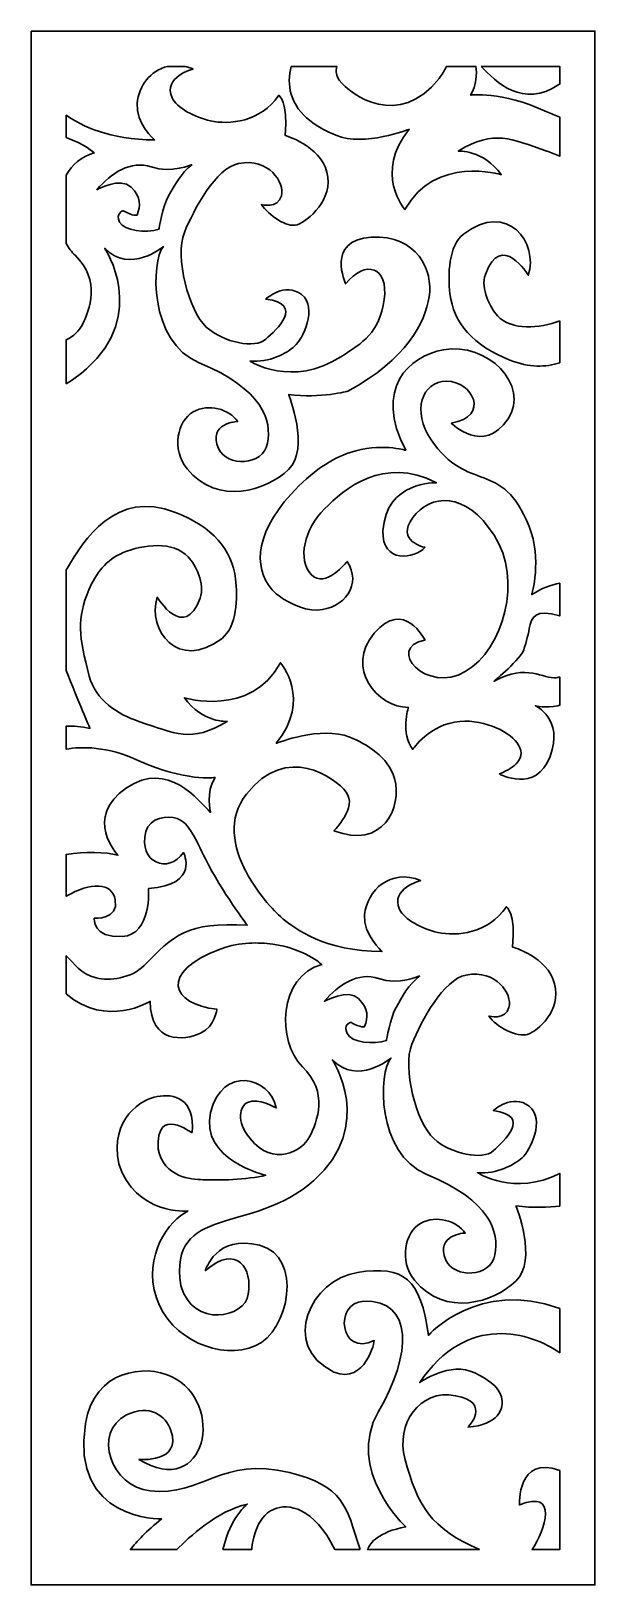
# Model space of a CAD drawing. Header units: centimetres. Extents: x -13.7 to -7.8, y -8.1 to 8.2.
import ezdxf

# ---------------------------------------------------------------- set-up
doc = ezdxf.new("R2010")
doc.units = ezdxf.units.CM
doc.header["$MEASUREMENT"] = 0
doc.layers.add('layer 1', color=7, linetype='Continuous')

msp = doc.modelspace()

# ---------------------------------------------------------------- linework, layer by layer
at = {"layer": 'layer 1', "color": 250, "lineweight": 30}
for points, knots in [([(-13.70781, 8.24957), (-13.70781, 8.24957), (-7.78223, 8.24957), (-7.78223, 8.24957), (-7.78223, 8.24957), (-7.78223, 8.24957), (-7.78223, -8.09067), (-7.78223, -8.09067), (-7.78223, -8.09067), (-7.78223, -8.09067), (-13.70781, -8.09067), (-13.70781, -8.09067), (-13.70781, -8.09067), (-13.70781, -8.09067), (-13.70781, 8.24957), (-13.70781, 8.24957)], [0, 0, 0, 0, 0.2, 0.2, 0.2, 0.2, 0.4, 0.4, 0.4, 0.4, 0.6, 0.6, 0.6, 0.6, 1, 1, 1, 1]), ([(-13.33832, 4.54168), (-13.33832, 4.54168), (-13.33832, 5.00343), (-13.33832, 5.00343), (-13.33832, 5.00343), (-13.26126, 5.03955), (-13.20119, 5.09905), (-13.17278, 5.15588), (-13.17278, 5.15588), (-13.09001, 5.32142), (-12.97046, 5.62488), (-13.24636, 5.89159), (-13.24636, 5.89159), (-13.28225, 5.92628), (-13.31294, 5.96817), (-13.33832, 6.015), (-13.33832, 6.015), (-13.33832, 6.015), (-13.33832, 6.7332), (-13.33832, 6.7332), (-13.33832, 6.7332), (-13.27606, 6.84467), (-13.17904, 6.93176), (-13.04404, 6.96758), (-13.04404, 6.96758), (-13.04404, 6.96758), (-13.14784, 7.06351), (-13.33832, 7.12964), (-13.33832, 7.12964), (-13.33832, 7.12964), (-13.33832, 7.36387), (-13.33832, 7.36387), (-13.33832, 7.36387), (-13.1733, 7.25175), (-12.88422, 7.10553), (-12.40951, 7.10553), (-12.40951, 7.10553), (-12.40951, 7.10553), (-12.61223, 7.27993), (-12.59336, 7.49093), (-12.59336, 7.49093), (-12.57743, 7.66901), (-12.45317, 7.83585), (-12.27323, 7.87803), (-12.27323, 7.87803), (-12.27323, 7.87803), (-12.09173, 7.87803), (-12.09173, 7.87803), (-12.09173, 7.87803), (-12.06347, 7.87184), (-12.03444, 7.86276), (-12.00488, 7.85045), (-12.00488, 7.85045), (-12.00488, 7.85045), (-12.32674, 7.76767), (-12.22559, 7.54696), (-12.22559, 7.54696), (-12.17884, 7.44494), (-11.99006, 7.34086), (-11.82368, 7.30559), (-11.82368, 7.30559), (-11.62371, 7.26322), (-11.29891, 7.29003), (-11.10366, 7.57455), (-11.10366, 7.57455), (-11.10366, 7.57455), (-11.00251, 7.51016), (-11.03929, 7.1515), (-11.03929, 7.1515), (-11.03929, 7.1515), (-10.67148, 7.05035), (-10.5979, 6.76526), (-10.5979, 6.76526), (-10.52432, 6.48016), (-10.80019, 6.25025), (-10.91053, 6.21348), (-10.91053, 6.21348), (-11.02089, 6.17668), (-11.21401, 6.31462), (-11.28757, 6.42498), (-11.28757, 6.42498), (-11.28757, 6.42498), (-11.11284, 6.37901), (-11.07607, 6.51696), (-11.07607, 6.51696), (-11.03929, 6.65491), (-11.20739, 6.91862), (-11.52669, 6.85722), (-11.52669, 6.85722), (-11.76578, 6.81123), (-11.99569, 6.37901), (-12.09683, 6.13071), (-12.09683, 6.13071), (-12.198, 5.8824), (-12.05086, 5.30302), (-11.86693, 5.13748), (-11.86693, 5.13748), (-11.68301, 4.97195), (-11.35196, 4.90758), (-11.2416, 5.00873), (-11.2416, 5.00873), (-11.13124, 5.1099), (-10.82778, 5.37658), (-11.2416, 5.43176), (-11.2416, 5.43176), (-11.2416, 5.43176), (-11.03929, 5.61569), (-10.86456, 5.47775), (-10.86456, 5.47775), (-10.68986, 5.3398), (-10.85535, 5.00873), (-10.93812, 4.93517), (-10.93812, 4.93517), (-11.02089, 4.86159), (-11.2048, 4.76042), (-11.40712, 4.77882), (-11.40712, 4.77882), (-11.40712, 4.77882), (-10.96571, 4.49374), (-10.45076, 4.82481), (-10.45076, 4.82481), (-10.22262, 4.97147), (-10.04613, 5.07618), (-9.99708, 5.42563), (-9.99708, 5.42563), (-9.94805, 5.77511), (-10.19327, 5.84866), (-10.40171, 5.59117), (-10.40171, 5.59117), (-10.40171, 5.59117), (-10.6163, 6.051), (-10.13196, 6.08165), (-10.13196, 6.08165), (-9.64763, 6.11231), (-9.48096, 5.72605), (-9.52387, 5.45628), (-9.52387, 5.45628), (-9.56679, 5.18654), (-9.75799, 4.80028), (-10.37718, 4.46306), (-10.37718, 4.46306), (-10.37718, 4.46306), (-10.66227, 4.38338), (-11.00251, 4.42935), (-11.00251, 4.42935), (-11.00251, 4.42935), (-10.7726, 3.85918), (-11.00251, 3.63846), (-11.00251, 3.63846), (-11.23239, 3.41775), (-11.74456, 3.25078), (-12.06924, 3.64765), (-12.06924, 3.64765), (-12.23478, 3.84999), (-12.17041, 4.15345), (-12.00488, 4.24543), (-12.00488, 4.24543), (-11.83934, 4.33739), (-11.62783, 4.27302), (-11.53588, 4.14426), (-11.53588, 4.14426), (-11.53588, 4.14426), (-11.85843, 4.12793), (-11.73819, 3.85918), (-11.73819, 3.85918), (-11.6513, 3.66499), (-11.26919, 3.67524), (-11.2232, 3.91436), (-11.2232, 3.91436), (-11.17723, 4.15345), (-11.26819, 4.48222), (-11.94051, 4.76042), (-11.94051, 4.76042), (-12.47387, 4.98114), (-12.44629, 5.83641), (-12.31755, 5.98355), (-12.31755, 5.98355), (-12.31755, 5.98355), (-12.667, 5.68928), (-12.93368, 5.96517), (-12.93368, 5.96517), (-12.93368, 5.96517), (-12.47387, 5.27543), (-13.12679, 4.69605), (-13.12679, 4.69605), (-13.19533, 4.63525), (-13.2663, 4.58463), (-13.33832, 4.54168)], [0, 0, 0, 0, 0.02083333, 0.02083333, 0.02083333, 0.02083333, 0.04166667, 0.04166667, 0.04166667, 0.04166667, 0.0625, 0.0625, 0.0625, 0.0625, 0.08333333, 0.08333333, 0.08333333, 0.08333333, 0.10416667, 0.10416667, 0.10416667, 0.10416667, 0.125, 0.125, 0.125, 0.125, 0.14583333, 0.14583333, 0.14583333, 0.14583333, 0.16666667, 0.16666667, 0.16666667, 0.16666667, 0.1875, 0.1875, 0.1875, 0.1875, 0.20833333, 0.20833333, 0.20833333, 0.20833333, 0.22916667, 0.22916667, 0.22916667, 0.22916667, 0.25, 0.25, 0.25, 0.25, 0.27083333, 0.27083333, 0.27083333, 0.27083333, 0.29166667, 0.29166667, 0.29166667, 0.29166667, 0.3125, 0.3125, 0.3125, 0.3125, 0.33333333, 0.33333333, 0.33333333, 0.33333333, 0.35416667, 0.35416667, 0.35416667, 0.35416667, 0.375, 0.375, 0.375, 0.375, 0.39583333, 0.39583333, 0.39583333, 0.39583333, 0.41666667, 0.41666667, 0.41666667, 0.41666667, 0.4375, 0.4375, 0.4375, 0.4375, 0.45833333, 0.45833333, 0.45833333, 0.45833333, 0.47916667, 0.47916667, 0.47916667, 0.47916667, 0.5, 0.5, 0.5, 0.5, 0.52083333, 0.52083333, 0.52083333, 0.52083333, 0.54166667, 0.54166667, 0.54166667, 0.54166667, 0.5625, 0.5625, 0.5625, 0.5625, 0.58333333, 0.58333333, 0.58333333, 0.58333333, 0.60416667, 0.60416667, 0.60416667, 0.60416667, 0.625, 0.625, 0.625, 0.625, 0.64583333, 0.64583333, 0.64583333, 0.64583333, 0.66666667, 0.66666667, 0.66666667, 0.66666667, 0.6875, 0.6875, 0.6875, 0.6875, 0.70833333, 0.70833333, 0.70833333, 0.70833333, 0.72916667, 0.72916667, 0.72916667, 0.72916667, 0.75, 0.75, 0.75, 0.75, 0.77083333, 0.77083333, 0.77083333, 0.77083333, 0.79166667, 0.79166667, 0.79166667, 0.79166667, 0.8125, 0.8125, 0.8125, 0.8125, 0.83333333, 0.83333333, 0.83333333, 0.83333333, 0.85416667, 0.85416667, 0.85416667, 0.85416667, 0.875, 0.875, 0.875, 0.875, 0.89583333, 0.89583333, 0.89583333, 0.89583333, 0.91666667, 0.91666667, 0.91666667, 0.91666667, 0.9375, 0.9375, 0.9375, 0.9375, 0.95833333, 0.95833333, 0.95833333, 0.95833333, 1, 1, 1, 1]), ([(-10.97281, 7.87803), (-10.97281, 7.87803), (-10.49612, 7.87803), (-10.49612, 7.87803), (-10.49612, 7.87803), (-10.50672, 7.82742), (-10.50199, 7.77658), (-10.46858, 7.7329), (-10.46858, 7.7329), (-10.34903, 7.57655), (-9.84299, 7.21319), (-9.42022, 7.75127), (-9.42022, 7.75127), (-9.38783, 7.79251), (-9.36241, 7.83485), (-9.34286, 7.87803), (-9.34286, 7.87803), (-9.34286, 7.87803), (-9.03201, 7.87803), (-9.03201, 7.87803), (-9.03201, 7.87803), (-9.02376, 7.80304), (-9.02341, 7.67817), (-9.08917, 7.57655), (-9.08917, 7.57655), (-9.08917, 7.57655), (-8.77545, 7.62386), (-8.2891, 7.40182), (-8.2891, 7.40182), (-8.24167, 7.38016), (-8.1959, 7.36161), (-8.15173, 7.34584), (-8.15173, 7.34584), (-8.15173, 7.34584), (-8.15173, 6.93252), (-8.15173, 6.93252), (-8.15173, 6.93252), (-8.19664, 6.95413), (-8.24285, 6.97256), (-8.2891, 6.98798), (-8.2891, 6.98798), (-8.67535, 7.11674), (-8.83167, 7.21788), (-9.2179, 6.98798), (-9.2179, 6.98798), (-9.2179, 6.98798), (-8.96041, 7.00638), (-8.76731, 6.73967), (-8.76731, 6.73967), (-8.76731, 6.73967), (-9.45702, 6.9512), (-9.77886, 6.37182), (-9.77886, 6.37182), (-9.77886, 6.37182), (-10.10993, 6.75807), (-9.73289, 7.21788), (-9.73289, 7.21788), (-9.73289, 7.21788), (-10.20415, 7.03049), (-10.50536, 7.15352), (-10.50536, 7.15352), (-10.67635, 7.22334), (-10.91177, 7.35937), (-10.97603, 7.58787), (-10.97603, 7.58787), (-11.00168, 7.67906), (-11.00055, 7.78275), (-10.97281, 7.87803)], [0, 0, 0, 0, 0.05555556, 0.05555556, 0.05555556, 0.05555556, 0.11111111, 0.11111111, 0.11111111, 0.11111111, 0.16666667, 0.16666667, 0.16666667, 0.16666667, 0.22222222, 0.22222222, 0.22222222, 0.22222222, 0.27777778, 0.27777778, 0.27777778, 0.27777778, 0.33333333, 0.33333333, 0.33333333, 0.33333333, 0.38888889, 0.38888889, 0.38888889, 0.38888889, 0.44444444, 0.44444444, 0.44444444, 0.44444444, 0.5, 0.5, 0.5, 0.5, 0.55555556, 0.55555556, 0.55555556, 0.55555556, 0.61111111, 0.61111111, 0.61111111, 0.61111111, 0.66666667, 0.66666667, 0.66666667, 0.66666667, 0.72222222, 0.72222222, 0.72222222, 0.72222222, 0.77777778, 0.77777778, 0.77777778, 0.77777778, 0.83333333, 0.83333333, 0.83333333, 0.83333333, 0.88888889, 0.88888889, 0.88888889, 0.88888889, 1, 1, 1, 1]), ([(-8.97803, 7.87803), (-8.97803, 7.87803), (-8.15173, 7.87803), (-8.15173, 7.87803), (-8.15173, 7.87803), (-8.15173, 7.87803), (-8.15173, 7.69294), (-8.15173, 7.69294), (-8.15173, 7.69294), (-8.15173, 7.69294), (-8.16036, 7.68691), (-8.16036, 7.68691), (-8.16036, 7.68691), (-8.53742, 7.4305), (-8.82335, 7.7166), (-8.97803, 7.87803)], [0, 0, 0, 0, 0.2, 0.2, 0.2, 0.2, 0.4, 0.4, 0.4, 0.4, 0.6, 0.6, 0.6, 0.6, 1, 1, 1, 1]), ([(-12.01406, 6.84801), (-12.01406, 6.84801), (-12.23478, 6.74686), (-12.44629, 6.82042), (-12.44629, 6.82042), (-12.65779, 6.894), (-12.86932, 6.75605), (-13.01645, 6.58133), (-13.01645, 6.58133), (-13.01645, 6.58133), (-12.76815, 6.71928), (-12.65779, 6.60892), (-12.65779, 6.60892), (-12.54745, 6.49856), (-12.55664, 6.41579), (-12.59342, 6.31462), (-12.59342, 6.31462), (-12.59342, 6.31462), (-12.6302, 6.29624), (-12.74056, 6.36061), (-12.74056, 6.36061), (-12.74056, 6.36061), (-12.82333, 6.33302), (-12.77734, 6.24107), (-12.77734, 6.24107), (-12.73137, 6.14909), (-12.50146, 6.1215), (-12.36352, 6.16749), (-12.36352, 6.16749), (-12.36352, 6.16749), (-12.32674, 6.4066), (-12.26237, 6.51696), (-12.26237, 6.51696), (-12.198, 6.62732), (-12.13361, 6.75605), (-12.01406, 6.84801)], [0, 0, 0, 0, 0.1, 0.1, 0.1, 0.1, 0.2, 0.2, 0.2, 0.2, 0.3, 0.3, 0.3, 0.3, 0.4, 0.4, 0.4, 0.4, 0.5, 0.5, 0.5, 0.5, 0.6, 0.6, 0.6, 0.6, 0.7, 0.7, 0.7, 0.7, 0.8, 0.8, 0.8, 0.8, 1, 1, 1, 1]), ([(-8.15173, 5.20198), (-8.15173, 5.20198), (-8.15173, 4.76159), (-8.15173, 4.76159), (-8.15173, 4.76159), (-8.29809, 4.71215), (-8.4709, 4.71002), (-8.67535, 4.79003), (-8.67535, 4.79003), (-9.06217, 4.9414), (-9.26891, 5.18115), (-9.30563, 5.48835), (-9.30563, 5.48835), (-9.32915, 5.68508), (-9.32029, 5.99343), (-9.16272, 6.1143), (-9.16272, 6.1143), (-8.70074, 6.46875), (-8.37186, 6.02235), (-8.48222, 5.68208), (-8.48222, 5.68208), (-8.48222, 5.68208), (-8.76731, 6.1511), (-8.93282, 5.69127), (-8.93282, 5.69127), (-8.98733, 5.5399), (-8.88325, 5.34034), (-8.80676, 5.2566), (-8.80676, 5.2566), (-8.65984, 5.0958), (-8.3602, 5.12406), (-8.15173, 5.20198)], [0, 0, 0, 0, 0.11111111, 0.11111111, 0.11111111, 0.11111111, 0.22222222, 0.22222222, 0.22222222, 0.22222222, 0.33333333, 0.33333333, 0.33333333, 0.33333333, 0.44444444, 0.44444444, 0.44444444, 0.44444444, 0.55555556, 0.55555556, 0.55555556, 0.55555556, 0.66666667, 0.66666667, 0.66666667, 0.66666667, 0.77777778, 0.77777778, 0.77777778, 0.77777778, 1, 1, 1, 1]), ([(-8.15173, 2.44388), (-8.15173, 2.44388), (-8.15173, 2.09899), (-8.15173, 2.09899), (-8.15173, 2.09899), (-8.41244, 2.17613), (-8.44851, 2.09009), (-8.47153, 1.96602), (-8.47153, 1.96602), (-8.48546, 1.89101), (-8.51852, 1.77815), (-8.52878, 1.744), (-8.52878, 1.744), (-8.55637, 1.65202), (-8.84145, 1.41293), (-8.84145, 1.41293), (-8.84145, 1.41293), (-8.492, 1.60605), (-8.32646, 1.43131), (-8.18851, 1.44971), (-8.18851, 1.44971), (-8.17628, 1.45133), (-8.16401, 1.45333), (-8.15173, 1.45574), (-8.15173, 1.45574), (-8.15173, 1.45574), (-8.15173, 1.1596), (-8.15173, 1.1596), (-8.15173, 1.1596), (-8.15791, 1.15808), (-8.16403, 1.15671), (-8.17013, 1.15541), (-8.17013, 1.15541), (-8.29887, 1.12782), (-8.40923, 1.15541), (-8.40923, 1.15541), (-8.40923, 1.15541), (-8.40923, 1.15541), (-8.10574, 1.01746), (-8.25288, 0.62202), (-8.25288, 0.62202), (-8.40004, 0.2266), (-8.78627, 0.4381), (-8.78627, 0.4381), (-8.78627, 0.4381), (-8.67591, 0.48407), (-8.48989, 0.57697), (-8.58395, 0.74159), (-8.58395, 0.74159), (-8.65751, 0.87032), (-8.93439, 1.01266), (-9.20009, 0.98987), (-9.20009, 0.98987), (-9.52195, 0.96228), (-9.69668, 0.6956), (-9.69668, 0.6956), (-9.69668, 0.6956), (-9.82542, 0.86114), (-9.74267, 1.13703), (-9.74267, 1.13703), (-9.74267, 1.13703), (-10.06453, 1.13703), (-10.41398, 1.55087), (-10.10131, 1.91873), (-10.10131, 1.91873), (-9.78864, 2.28658), (-9.56794, 1.84515), (-9.56794, 1.84515), (-9.56794, 1.84515), (-9.99095, 1.76238), (-9.54954, 1.27498), (-9.14491, 1.51407), (-9.14491, 1.51407), (-8.74028, 1.75319), (-8.53797, 2.4797), (-8.84145, 2.94873), (-8.84145, 2.94873), (-9.14491, 3.41775), (-9.51276, 3.38097), (-9.69668, 3.13266), (-9.69668, 3.13266), (-9.8806, 2.88436), (-9.56794, 2.81997), (-9.56794, 2.81997), (-9.56794, 2.81997), (-9.66909, 2.70042), (-10.02773, 2.64524), (-10.00935, 2.99472), (-10.00935, 2.99472), (-9.98179, 3.51827), (-9.4484, 3.50052), (-9.4484, 3.50052), (-9.4484, 3.50052), (-10.00935, 3.7856), (-10.41398, 3.43615), (-10.62549, 3.22462), (-10.62549, 3.22462), (-10.83697, 3.01309), (-10.91053, 2.69123), (-10.76339, 2.53488), (-10.76339, 2.53488), (-10.6163, 2.37854), (-10.3864, 2.67283), (-10.3864, 2.67283), (-10.3864, 2.67283), (-10.22707, 2.43876), (-10.41379, 2.17192), (-10.70026, 2.15999), (-10.70026, 2.15999), (-10.85596, 2.15352), (-11.05721, 2.26707), (-11.13124, 2.33257), (-11.13124, 2.33257), (-11.37034, 2.54407), (-11.38242, 2.93474), (-10.97492, 3.38097), (-10.97492, 3.38097), (-10.75635, 3.62028), (-10.54483, 3.75512), (-10.3545, 3.81871), (-10.3545, 3.81871), (-10.03898, 3.92415), (-9.77026, 3.84078), (-9.77026, 3.84078), (-9.77026, 3.84078), (-10.1105, 4.49374), (-9.73698, 4.83079), (-9.37482, 4.89837), (-9.37482, 4.89837), (-8.91555, 4.98407), (-8.45915, 4.52459), (-8.69431, 4.17185), (-8.69431, 4.17185), (-8.95179, 3.7856), (-9.29205, 4.12586), (-9.29205, 4.12586), (-9.29205, 4.12586), (-8.87823, 4.19944), (-9.07135, 4.5673), (-9.33804, 4.5673), (-9.33804, 4.5673), (-9.60472, 4.5673), (-9.707, 4.25147), (-9.50355, 3.95114), (-9.50355, 3.95114), (-9.11732, 3.38097), (-8.75868, 3.75801), (-8.4736, 3.04068), (-8.4736, 3.04068), (-8.3353, 2.69271), (-8.44601, 2.32336), (-8.44601, 2.32336), (-8.44601, 2.32336), (-8.34573, 2.39022), (-8.24102, 2.42548), (-8.15173, 2.44388)], [0, 0, 0, 0, 0.025, 0.025, 0.025, 0.025, 0.05, 0.05, 0.05, 0.05, 0.075, 0.075, 0.075, 0.075, 0.1, 0.1, 0.1, 0.1, 0.125, 0.125, 0.125, 0.125, 0.15, 0.15, 0.15, 0.15, 0.175, 0.175, 0.175, 0.175, 0.2, 0.2, 0.2, 0.2, 0.225, 0.225, 0.225, 0.225, 0.25, 0.25, 0.25, 0.25, 0.275, 0.275, 0.275, 0.275, 0.3, 0.3, 0.3, 0.3, 0.325, 0.325, 0.325, 0.325, 0.35, 0.35, 0.35, 0.35, 0.375, 0.375, 0.375, 0.375, 0.4, 0.4, 0.4, 0.4, 0.425, 0.425, 0.425, 0.425, 0.45, 0.45, 0.45, 0.45, 0.475, 0.475, 0.475, 0.475, 0.5, 0.5, 0.5, 0.5, 0.525, 0.525, 0.525, 0.525, 0.55, 0.55, 0.55, 0.55, 0.575, 0.575, 0.575, 0.575, 0.6, 0.6, 0.6, 0.6, 0.625, 0.625, 0.625, 0.625, 0.65, 0.65, 0.65, 0.65, 0.675, 0.675, 0.675, 0.675, 0.7, 0.7, 0.7, 0.7, 0.725, 0.725, 0.725, 0.725, 0.75, 0.75, 0.75, 0.75, 0.775, 0.775, 0.775, 0.775, 0.8, 0.8, 0.8, 0.8, 0.825, 0.825, 0.825, 0.825, 0.85, 0.85, 0.85, 0.85, 0.875, 0.875, 0.875, 0.875, 0.9, 0.9, 0.9, 0.9, 0.925, 0.925, 0.925, 0.925, 0.95, 0.95, 0.95, 0.95, 1, 1, 1, 1]), ([(-13.33832, -1.87526), (-13.33832, -1.87526), (-13.33832, -1.47361), (-13.33832, -1.47361), (-13.33832, -1.47361), (-13.26263, -1.54834), (-13.18666, -1.66767), (-13.02406, -1.70729), (-13.02406, -1.70729), (-12.88583, -1.74099), (-12.65345, -1.71355), (-12.51986, -1.57591), (-12.51986, -1.57591), (-12.21638, -1.26323), (-12.06924, -1.11607), (-11.43471, -1.15287), (-11.43471, -1.15287), (-11.43471, -1.15287), (-11.70141, -0.8034), (-11.87614, -0.45395), (-11.87614, -0.45395), (-11.977, -0.25218), (-12.043, -0.07828), (-12.17371, -0.03087), (-12.17371, -0.03087), (-12.26943, 0.00384), (-12.46258, -0.01873), (-12.50146, -0.16884), (-12.50146, -0.16884), (-12.58632, -0.49635), (-12.26237, -0.61949), (-12.10602, -0.38956), (-12.10602, -0.38956), (-12.10602, -0.38956), (-11.9313, -0.72982), (-12.47387, -0.76662), (-12.47387, -0.76662), (-12.47387, -0.76662), (-12.4371, -1.25402), (-12.74977, -1.27242), (-12.74977, -1.27242), (-13.06242, -1.29082), (-13.04404, -1.0793), (-13.04404, -1.0793), (-13.04404, -1.0793), (-13.04404, -1.0793), (-12.78655, -1.0977), (-12.82333, -0.88617), (-12.82333, -0.88617), (-12.85587, -0.69906), (-13.08269, -0.69913), (-13.33832, -0.84804), (-13.33832, -0.84804), (-13.33832, -0.84804), (-13.33832, -0.40844), (-13.33832, -0.40844), (-13.33832, -0.40844), (-13.13956, -0.38278), (-12.93001, -0.37954), (-12.79574, -0.41715), (-12.79574, -0.41715), (-12.79574, -0.41715), (-13.16359, -0.02171), (-12.70378, 0.29095), (-12.70378, 0.29095), (-12.26502, 0.58932), (-11.9497, 0.15302), (-11.82096, 0.03347), (-11.82096, 0.03347), (-11.82096, 0.03347), (-11.87614, 0.24498), (-11.77497, 0.4013), (-11.77497, 0.4013), (-11.77497, 0.4013), (-12.08869, 0.35401), (-12.57504, 0.57605), (-12.57504, 0.57605), (-12.91668, 0.73203), (-13.17432, 0.72599), (-13.33832, 0.69853), (-13.33832, 0.69853), (-13.33832, 0.69853), (-13.33832, 0.94075), (-13.33832, 0.94075), (-13.33832, 0.94075), (-13.26524, 0.94134), (-13.17986, 0.93556), (-13.09001, 0.91632), (-13.09001, 0.91632), (-13.09001, 0.91632), (-13.21599, 1.21024), (-13.33832, 1.52559), (-13.33832, 1.52559), (-13.33832, 1.52559), (-13.33832, 2.58391), (-13.33832, 2.58391), (-13.33832, 2.58391), (-13.33832, 2.58391), (-13.32911, 2.59925), (-13.32911, 2.59925), (-13.32911, 2.59925), (-13.15438, 2.89355), (-12.82333, 3.43615), (-12.18879, 3.18784), (-12.18879, 3.18784), (-11.80197, 3.03647), (-11.59523, 2.7967), (-11.55849, 2.4895), (-11.55849, 2.4895), (-11.53498, 2.29279), (-11.54385, 1.98442), (-11.70141, 1.86355), (-11.70141, 1.86355), (-12.1634, 1.50912), (-12.49227, 1.9555), (-12.38192, 2.29577), (-12.38192, 2.29577), (-12.38192, 2.29577), (-12.09683, 1.82677), (-11.9313, 2.28658), (-11.9313, 2.28658), (-11.87681, 2.43795), (-11.98089, 2.63751), (-12.05738, 2.72125), (-12.05738, 2.72125), (-12.21104, 2.88944), (-12.53183, 2.85075), (-12.74056, 2.76479), (-12.74056, 2.76479), (-12.91928, 2.69121), (-13.02888, 2.54255), (-13.10031, 2.37369), (-13.10031, 2.37369), (-13.2285, 2.07062), (-13.20658, 1.88288), (-13.09625, 1.46508), (-13.09625, 1.46508), (-13.02951, 1.21244), (-12.80228, 1.06563), (-12.57504, 0.98987), (-12.57504, 0.98987), (-12.18879, 0.86114), (-12.03246, 0.75997), (-11.64623, 0.98987), (-11.64623, 0.98987), (-11.64623, 0.98987), (-11.90373, 0.97149), (-12.09683, 1.23818), (-12.09683, 1.23818), (-12.09683, 1.23818), (-11.40712, 1.02667), (-11.08525, 1.60605), (-11.08525, 1.60605), (-11.08525, 1.60605), (-10.7542, 1.2198), (-11.13124, 0.75997), (-11.13124, 0.75997), (-11.13124, 0.75997), (-10.66001, 0.94736), (-10.35881, 0.82436), (-10.35881, 0.82436), (-10.18782, 0.75452), (-9.95237, 0.61848), (-9.88811, 0.39001), (-9.88811, 0.39001), (-9.80211, 0.08429), (-10.01769, -0.36221), (-10.52432, -0.15965), (-10.52432, -0.15965), (-10.52432, -0.15965), (-10.27604, 0.08865), (-10.39558, 0.24498), (-10.39558, 0.24498), (-10.51513, 0.4013), (-11.02115, 0.76468), (-11.44392, 0.2266), (-11.44392, 0.2266), (-11.84855, -0.28841), (-11.18642, -0.98734), (-11.05767, -1.08848), (-11.05767, -1.08848), (-10.92893, -1.18965), (-10.62549, -1.42877), (-10.01854, -1.42877), (-10.01854, -1.42877), (-10.01854, -1.42877), (-10.22129, -1.25435), (-10.20239, -1.04334), (-10.20239, -1.04334), (-10.17939, -0.78615), (-9.93036, -0.5521), (-9.61391, -0.68385), (-9.61391, -0.68385), (-9.61391, -0.68385), (-9.93577, -0.76662), (-9.83463, -0.98734), (-9.83463, -0.98734), (-9.78788, -1.08933), (-9.5991, -1.19343), (-9.43271, -1.22869), (-9.43271, -1.22869), (-9.23276, -1.27108), (-8.90795, -1.24427), (-8.71269, -0.95975), (-8.71269, -0.95975), (-8.71269, -0.95975), (-8.61154, -1.02412), (-8.64832, -1.38278), (-8.64832, -1.38278), (-8.64832, -1.38278), (-8.28047, -1.48395), (-8.20691, -1.76903), (-8.20691, -1.76903), (-8.13333, -2.05412), (-8.37918, -2.26399), (-8.48954, -2.30079), (-8.48954, -2.30079), (-8.59988, -2.33757), (-8.82305, -2.21965), (-8.89663, -2.1093), (-8.89663, -2.1093), (-8.89663, -2.1093), (-8.7219, -2.15529), (-8.6851, -2.01734), (-8.6851, -2.01734), (-8.64832, -1.87939), (-8.81644, -1.61566), (-9.13572, -1.67707), (-9.13572, -1.67707), (-9.37482, -1.72304), (-9.60472, -2.15529), (-9.70587, -2.40359), (-9.70587, -2.40359), (-9.80704, -2.6519), (-9.6599, -3.23128), (-9.47596, -3.39681), (-9.47596, -3.39681), (-9.29205, -3.56235), (-8.961, -3.62672), (-8.85064, -3.52555), (-8.85064, -3.52555), (-8.74028, -3.4244), (-8.43682, -3.1577), (-8.85064, -3.10252), (-8.85064, -3.10252), (-8.85064, -3.10252), (-8.64832, -2.91858), (-8.4736, -3.05653), (-8.4736, -3.05653), (-8.29887, -3.19448), (-8.46441, -3.52555), (-8.54718, -3.59913), (-8.54718, -3.59913), (-8.62992, -3.67269), (-8.81386, -3.77385), (-9.01618, -3.75545), (-9.01618, -3.75545), (-9.01618, -3.75545), (-8.62623, -4.00732), (-8.15173, -3.76265), (-8.15173, -3.76265), (-8.15173, -3.76265), (-8.15173, -4.10614), (-8.15173, -4.10614), (-8.15173, -4.10614), (-8.26683, -4.12016), (-8.43141, -4.12928), (-8.61154, -4.10493), (-8.61154, -4.10493), (-8.61154, -4.10493), (-8.38164, -4.67512), (-8.61154, -4.89583), (-8.61154, -4.89583), (-8.84145, -5.11655), (-9.35359, -5.2835), (-9.67828, -4.88662), (-9.67828, -4.88662), (-9.84382, -4.68431), (-9.77945, -4.38082), (-9.61391, -4.28887), (-9.61391, -4.28887), (-9.4484, -4.19689), (-9.23687, -4.26128), (-9.14491, -4.39001), (-9.14491, -4.39001), (-9.14491, -4.39001), (-9.46749, -4.40635), (-9.34723, -4.67512), (-9.34723, -4.67512), (-9.26033, -4.86931), (-8.87823, -4.85903), (-8.83224, -4.61994), (-8.83224, -4.61994), (-8.78627, -4.38082), (-8.87723, -4.05207), (-9.54954, -3.77385), (-9.54954, -3.77385), (-10.08291, -3.55314), (-10.05532, -2.69786), (-9.92659, -2.55073), (-9.92659, -2.55073), (-9.92659, -2.55073), (-10.27604, -2.84502), (-10.54272, -2.56913), (-10.54272, -2.56913), (-10.54272, -2.56913), (-10.08291, -3.25886), (-10.7358, -3.83822), (-10.7358, -3.83822), (-11.38874, -4.4176), (-12.26448, -4.07486), (-12.13361, -4.9418), (-12.13361, -4.9418), (-12.00722, -5.399), (-11.45391, -5.28122), (-11.42552, -5.03378), (-11.42552, -5.03378), (-11.37953, -4.77627), (-11.53588, -4.49118), (-11.87614, -4.78548), (-11.87614, -4.78548), (-11.87614, -4.78548), (-11.76578, -4.39922), (-11.30597, -4.51877), (-11.30597, -4.51877), (-10.84616, -4.63832), (-10.9933, -5.42001), (-11.35196, -5.57636), (-11.35196, -5.57636), (-11.7106, -5.73271), (-12.24397, -5.51199), (-12.39111, -5.07056), (-12.39111, -5.07056), (-12.53824, -4.62913), (-12.25318, -4.25206), (-12.06005, -4.16011), (-12.06005, -4.16011), (-12.06005, -4.16011), (-12.61128, -4.20028), (-12.78655, -3.6635), (-12.78655, -3.6635), (-12.88607, -3.18114), (-12.53501, -2.97773), (-12.38192, -2.95538), (-12.38192, -2.95538), (-12.20719, -2.91858), (-11.98648, -2.97376), (-12.01406, -3.33242), (-12.01406, -3.33242), (-12.0178, -3.3511), (-12.39767, -3.0315), (-12.37273, -3.50717), (-12.37273, -3.50717), (-12.31257, -3.80501), (-12.02043, -3.82979), (-11.90373, -3.82903), (-11.90373, -3.82903), (-11.74738, -3.83822), (-11.43471, -3.82903), (-11.2416, -3.78304), (-11.2416, -3.78304), (-11.2416, -3.78304), (-11.94051, -3.61751), (-11.82096, -3.12092), (-11.82096, -3.12092), (-11.70141, -2.62431), (-11.19561, -2.74385), (-11.13124, -3.07493), (-11.13124, -3.07493), (-11.13124, -3.07493), (-11.32207, -2.96437), (-11.43167, -3.01588), (-11.43167, -3.01588), (-11.51231, -3.05377), (-11.55741, -3.21311), (-11.40712, -3.39681), (-11.40712, -3.39681), (-11.15883, -3.70027), (-10.85763, -3.53007), (-10.78179, -3.37841), (-10.78179, -3.37841), (-10.69905, -3.21288), (-10.5795, -2.90939), (-10.85535, -2.64269), (-10.85535, -2.64269), (-11.13124, -2.376), (-11.10366, -1.68626), (-10.65308, -1.56672), (-10.65308, -1.56672), (-10.65308, -1.56672), (-10.83867, -1.3951), (-11.16889, -1.35271), (-11.16889, -1.35271), (-11.31996, -1.33334), (-11.50855, -1.32645), (-11.7106, -1.40118), (-11.7106, -1.40118), (-12.38192, -1.64948), (-12.22559, -1.98975), (-11.75657, -2.03574), (-11.75657, -2.03574), (-11.75657, -2.03574), (-11.76776, -2.21726), (-11.92893, -2.28934), (-11.92893, -2.28934), (-12.09781, -2.36486), (-12.45463, -2.40661), (-12.45547, -1.95297), (-12.45547, -1.95297), (-12.45547, -1.95297), (-12.91174, -2.24014), (-13.33832, -1.87526)], [0, 0, 0, 0, 0.00961538, 0.00961538, 0.00961538, 0.00961538, 0.01923077, 0.01923077, 0.01923077, 0.01923077, 0.02884615, 0.02884615, 0.02884615, 0.02884615, 0.03846154, 0.03846154, 0.03846154, 0.03846154, 0.04807692, 0.04807692, 0.04807692, 0.04807692, 0.05769231, 0.05769231, 0.05769231, 0.05769231, 0.06730769, 0.06730769, 0.06730769, 0.06730769, 0.07692308, 0.07692308, 0.07692308, 0.07692308, 0.08653846, 0.08653846, 0.08653846, 0.08653846, 0.09615385, 0.09615385, 0.09615385, 0.09615385, 0.10576923, 0.10576923, 0.10576923, 0.10576923, 0.11538462, 0.11538462, 0.11538462, 0.11538462, 0.125, 0.125, 0.125, 0.125, 0.13461538, 0.13461538, 0.13461538, 0.13461538, 0.14423077, 0.14423077, 0.14423077, 0.14423077, 0.15384615, 0.15384615, 0.15384615, 0.15384615, 0.16346154, 0.16346154, 0.16346154, 0.16346154, 0.17307692, 0.17307692, 0.17307692, 0.17307692, 0.18269231, 0.18269231, 0.18269231, 0.18269231, 0.19230769, 0.19230769, 0.19230769, 0.19230769, 0.20192308, 0.20192308, 0.20192308, 0.20192308, 0.21153846, 0.21153846, 0.21153846, 0.21153846, 0.22115385, 0.22115385, 0.22115385, 0.22115385, 0.23076923, 0.23076923, 0.23076923, 0.23076923, 0.24038462, 0.24038462, 0.24038462, 0.24038462, 0.25, 0.25, 0.25, 0.25, 0.25961538, 0.25961538, 0.25961538, 0.25961538, 0.26923077, 0.26923077, 0.26923077, 0.26923077, 0.27884615, 0.27884615, 0.27884615, 0.27884615, 0.28846154, 0.28846154, 0.28846154, 0.28846154, 0.29807692, 0.29807692, 0.29807692, 0.29807692, 0.30769231, 0.30769231, 0.30769231, 0.30769231, 0.31730769, 0.31730769, 0.31730769, 0.31730769, 0.32692308, 0.32692308, 0.32692308, 0.32692308, 0.33653846, 0.33653846, 0.33653846, 0.33653846, 0.34615385, 0.34615385, 0.34615385, 0.34615385, 0.35576923, 0.35576923, 0.35576923, 0.35576923, 0.36538462, 0.36538462, 0.36538462, 0.36538462, 0.375, 0.375, 0.375, 0.375, 0.38461538, 0.38461538, 0.38461538, 0.38461538, 0.39423077, 0.39423077, 0.39423077, 0.39423077, 0.40384615, 0.40384615, 0.40384615, 0.40384615, 0.41346154, 0.41346154, 0.41346154, 0.41346154, 0.42307692, 0.42307692, 0.42307692, 0.42307692, 0.43269231, 0.43269231, 0.43269231, 0.43269231, 0.44230769, 0.44230769, 0.44230769, 0.44230769, 0.45192308, 0.45192308, 0.45192308, 0.45192308, 0.46153846, 0.46153846, 0.46153846, 0.46153846, 0.47115385, 0.47115385, 0.47115385, 0.47115385, 0.48076923, 0.48076923, 0.48076923, 0.48076923, 0.49038462, 0.49038462, 0.49038462, 0.49038462, 0.5, 0.5, 0.5, 0.5, 0.50961538, 0.50961538, 0.50961538, 0.50961538, 0.51923077, 0.51923077, 0.51923077, 0.51923077, 0.52884615, 0.52884615, 0.52884615, 0.52884615, 0.53846154, 0.53846154, 0.53846154, 0.53846154, 0.54807692, 0.54807692, 0.54807692, 0.54807692, 0.55769231, 0.55769231, 0.55769231, 0.55769231, 0.56730769, 0.56730769, 0.56730769, 0.56730769, 0.57692308, 0.57692308, 0.57692308, 0.57692308, 0.58653846, 0.58653846, 0.58653846, 0.58653846, 0.59615385, 0.59615385, 0.59615385, 0.59615385, 0.60576923, 0.60576923, 0.60576923, 0.60576923, 0.61538462, 0.61538462, 0.61538462, 0.61538462, 0.625, 0.625, 0.625, 0.625, 0.63461538, 0.63461538, 0.63461538, 0.63461538, 0.64423077, 0.64423077, 0.64423077, 0.64423077, 0.65384615, 0.65384615, 0.65384615, 0.65384615, 0.66346154, 0.66346154, 0.66346154, 0.66346154, 0.67307692, 0.67307692, 0.67307692, 0.67307692, 0.68269231, 0.68269231, 0.68269231, 0.68269231, 0.69230769, 0.69230769, 0.69230769, 0.69230769, 0.70192308, 0.70192308, 0.70192308, 0.70192308, 0.71153846, 0.71153846, 0.71153846, 0.71153846, 0.72115385, 0.72115385, 0.72115385, 0.72115385, 0.73076923, 0.73076923, 0.73076923, 0.73076923, 0.74038462, 0.74038462, 0.74038462, 0.74038462, 0.75, 0.75, 0.75, 0.75, 0.75961538, 0.75961538, 0.75961538, 0.75961538, 0.76923077, 0.76923077, 0.76923077, 0.76923077, 0.77884615, 0.77884615, 0.77884615, 0.77884615, 0.78846154, 0.78846154, 0.78846154, 0.78846154, 0.79807692, 0.79807692, 0.79807692, 0.79807692, 0.80769231, 0.80769231, 0.80769231, 0.80769231, 0.81730769, 0.81730769, 0.81730769, 0.81730769, 0.82692308, 0.82692308, 0.82692308, 0.82692308, 0.83653846, 0.83653846, 0.83653846, 0.83653846, 0.84615385, 0.84615385, 0.84615385, 0.84615385, 0.85576923, 0.85576923, 0.85576923, 0.85576923, 0.86538462, 0.86538462, 0.86538462, 0.86538462, 0.875, 0.875, 0.875, 0.875, 0.88461538, 0.88461538, 0.88461538, 0.88461538, 0.89423077, 0.89423077, 0.89423077, 0.89423077, 0.90384615, 0.90384615, 0.90384615, 0.90384615, 0.91346154, 0.91346154, 0.91346154, 0.91346154, 0.92307692, 0.92307692, 0.92307692, 0.92307692, 0.93269231, 0.93269231, 0.93269231, 0.93269231, 0.94230769, 0.94230769, 0.94230769, 0.94230769, 0.95192308, 0.95192308, 0.95192308, 0.95192308, 0.96153846, 0.96153846, 0.96153846, 0.96153846, 0.97115385, 0.97115385, 0.97115385, 0.97115385, 0.98076923, 0.98076923, 0.98076923, 0.98076923, 1, 1, 1, 1]), ([(-9.6231, -1.68626), (-9.6231, -1.68626), (-9.84382, -1.78743), (-10.05532, -1.71385), (-10.05532, -1.71385), (-10.26685, -1.64027), (-10.47835, -1.77822), (-10.62549, -1.95297), (-10.62549, -1.95297), (-10.62549, -1.95297), (-10.37718, -1.81502), (-10.26685, -1.92538), (-10.26685, -1.92538), (-10.15649, -2.03574), (-10.16568, -2.11849), (-10.20246, -2.21965), (-10.20246, -2.21965), (-10.20246, -2.21965), (-10.23926, -2.23805), (-10.34959, -2.17367), (-10.34959, -2.17367), (-10.34959, -2.17367), (-10.43236, -2.20125), (-10.3864, -2.29323), (-10.3864, -2.29323), (-10.34041, -2.38519), (-10.1105, -2.41278), (-9.97257, -2.36679), (-9.97257, -2.36679), (-9.97257, -2.36679), (-9.93577, -2.1277), (-9.87141, -2.01734), (-9.87141, -2.01734), (-9.80704, -1.90698), (-9.74267, -1.77822), (-9.6231, -1.68626)], [0, 0, 0, 0, 0.1, 0.1, 0.1, 0.1, 0.2, 0.2, 0.2, 0.2, 0.3, 0.3, 0.3, 0.3, 0.4, 0.4, 0.4, 0.4, 0.5, 0.5, 0.5, 0.5, 0.6, 0.6, 0.6, 0.6, 0.7, 0.7, 0.7, 0.7, 0.8, 0.8, 0.8, 0.8, 1, 1, 1, 1]), ([(-8.15173, -5.18365), (-8.15173, -5.18365), (-8.15173, -5.64985), (-8.15173, -5.64985), (-8.15173, -5.64985), (-8.45026, -5.43644), (-9.12955, -5.22224), (-9.6231, -5.96261), (-9.6231, -5.96261), (-9.6231, -5.96261), (-9.30124, -5.73271), (-9.04376, -5.86144), (-9.04376, -5.86144), (-8.92172, -5.92247), (-8.79761, -5.99744), (-8.76446, -6.11268), (-8.76446, -6.11268), (-8.72766, -6.24057), (-8.80289, -6.40743), (-9.11732, -6.43163), (-9.11732, -6.43163), (-9.11732, -6.43163), (-8.85983, -6.17414), (-9.24608, -6.10056), (-9.24608, -6.10056), (-9.63231, -6.02698), (-9.87469, -6.4055), (-9.77945, -6.76271), (-9.77945, -6.76271), (-9.64689, -7.25984), (-9.50686, -7.4957), (-8.99619, -7.71913), (-8.99619, -7.71913), (-8.99619, -7.71913), (-10.16896, -7.71913), (-10.16896, -7.71913), (-10.16896, -7.71913), (-10.14428, -7.64386), (-10.05675, -7.53621), (-9.77026, -7.48004), (-9.77026, -7.48004), (-9.77026, -7.48004), (-10.41307, -6.87804), (-10.05532, -6.2661), (-10.05532, -6.2661), (-9.70587, -5.66832), (-9.68751, -5.08868), (-10.21167, -5.10734), (-10.21167, -5.10734), (-10.52517, -5.1185), (-10.46916, -5.69591), (-10.10131, -5.52118), (-10.10131, -5.52118), (-10.09488, -5.51471), (-10.19045, -5.98677), (-10.52432, -5.85226), (-10.52432, -5.85226), (-11.10209, -5.56978), (-10.76339, -4.87743), (-10.27604, -4.80386), (-10.27604, -4.80386), (-9.78864, -4.7303), (-9.61391, -4.86825), (-9.53114, -5.466), (-9.53114, -5.466), (-9.53114, -5.466), (-9.00583, -4.87087), (-8.15173, -5.18365)], [0, 0, 0, 0, 0.05555556, 0.05555556, 0.05555556, 0.05555556, 0.11111111, 0.11111111, 0.11111111, 0.11111111, 0.16666667, 0.16666667, 0.16666667, 0.16666667, 0.22222222, 0.22222222, 0.22222222, 0.22222222, 0.27777778, 0.27777778, 0.27777778, 0.27777778, 0.33333333, 0.33333333, 0.33333333, 0.33333333, 0.38888889, 0.38888889, 0.38888889, 0.38888889, 0.44444444, 0.44444444, 0.44444444, 0.44444444, 0.5, 0.5, 0.5, 0.5, 0.55555556, 0.55555556, 0.55555556, 0.55555556, 0.61111111, 0.61111111, 0.61111111, 0.61111111, 0.66666667, 0.66666667, 0.66666667, 0.66666667, 0.72222222, 0.72222222, 0.72222222, 0.72222222, 0.77777778, 0.77777778, 0.77777778, 0.77777778, 0.83333333, 0.83333333, 0.83333333, 0.83333333, 0.88888889, 0.88888889, 0.88888889, 0.88888889, 1, 1, 1, 1]), ([(-10.25049, -7.71913), (-10.25049, -7.71913), (-10.51496, -7.71913), (-10.51496, -7.71913), (-10.51496, -7.71913), (-10.73721, -7.26909), (-11.00827, -7.23197), (-11.15475, -7.29304), (-11.15475, -7.29304), (-11.35381, -7.37604), (-11.38874, -7.67699), (-11.38874, -7.71913), (-11.38874, -7.71913), (-11.38874, -7.71913), (-11.69149, -7.71913), (-11.69149, -7.71913), (-11.69149, -7.71913), (-11.61669, -7.37739), (-11.43471, -7.24092), (-11.43471, -7.24092), (-11.43471, -7.24092), (-11.75112, -7.31122), (-12.05141, -7.59118), (-12.17526, -7.71913), (-12.17526, -7.71913), (-12.17526, -7.71913), (-12.66422, -7.71913), (-12.66422, -7.71913), (-12.66422, -7.71913), (-12.60109, -7.63856), (-12.49556, -7.52198), (-12.33593, -7.39727), (-12.33593, -7.39727), (-12.33593, -7.39727), (-13.30065, -7.4158), (-13.136, -6.39485), (-13.136, -6.39485), (-13.04404, -5.82467), (-12.50674, -5.76873), (-12.23478, -5.89824), (-12.23478, -5.89824), (-11.65542, -6.17414), (-11.86693, -7.20414), (-12.57504, -6.7719), (-12.57504, -6.7719), (-12.57504, -6.7719), (-12.12138, -6.81065), (-12.23782, -6.46739), (-12.23782, -6.46739), (-12.29068, -6.31161), (-12.46536, -6.18203), (-12.70378, -6.30288), (-12.70378, -6.30288), (-13.06672, -6.48686), (-12.86749, -7.06), (-12.45547, -7.10297), (-12.45547, -7.10297), (-11.91244, -7.15961), (-11.70141, -6.73512), (-10.9933, -6.90985), (-10.9933, -6.90985), (-10.42515, -7.05007), (-10.39704, -7.25052), (-10.25049, -7.71913)], [0, 0, 0, 0, 0.05882353, 0.05882353, 0.05882353, 0.05882353, 0.11764706, 0.11764706, 0.11764706, 0.11764706, 0.17647059, 0.17647059, 0.17647059, 0.17647059, 0.23529412, 0.23529412, 0.23529412, 0.23529412, 0.29411765, 0.29411765, 0.29411765, 0.29411765, 0.35294118, 0.35294118, 0.35294118, 0.35294118, 0.41176471, 0.41176471, 0.41176471, 0.41176471, 0.47058824, 0.47058824, 0.47058824, 0.47058824, 0.52941176, 0.52941176, 0.52941176, 0.52941176, 0.58823529, 0.58823529, 0.58823529, 0.58823529, 0.64705882, 0.64705882, 0.64705882, 0.64705882, 0.70588235, 0.70588235, 0.70588235, 0.70588235, 0.76470588, 0.76470588, 0.76470588, 0.76470588, 0.82352941, 0.82352941, 0.82352941, 0.82352941, 0.88235294, 0.88235294, 0.88235294, 0.88235294, 1, 1, 1, 1]), ([(-8.15173, -6.88708), (-8.15173, -6.88708), (-8.15173, -7.71913), (-8.15173, -7.71913), (-8.15173, -7.71913), (-8.15173, -7.71913), (-8.44318, -7.71913), (-8.44318, -7.71913), (-8.44318, -7.71913), (-8.30624, -7.51614), (-8.16255, -7.07773), (-8.57474, -7.25011), (-8.57474, -7.25011), (-8.57474, -7.25011), (-8.5997, -6.71826), (-8.15173, -6.88708)], [0, 0, 0, 0, 0.2, 0.2, 0.2, 0.2, 0.4, 0.4, 0.4, 0.4, 0.6, 0.6, 0.6, 0.6, 1, 1, 1, 1])]:
    msp.add_open_spline(points, degree=3, knots=knots, dxfattribs=at)

doc.saveas('drawing.dxf')
